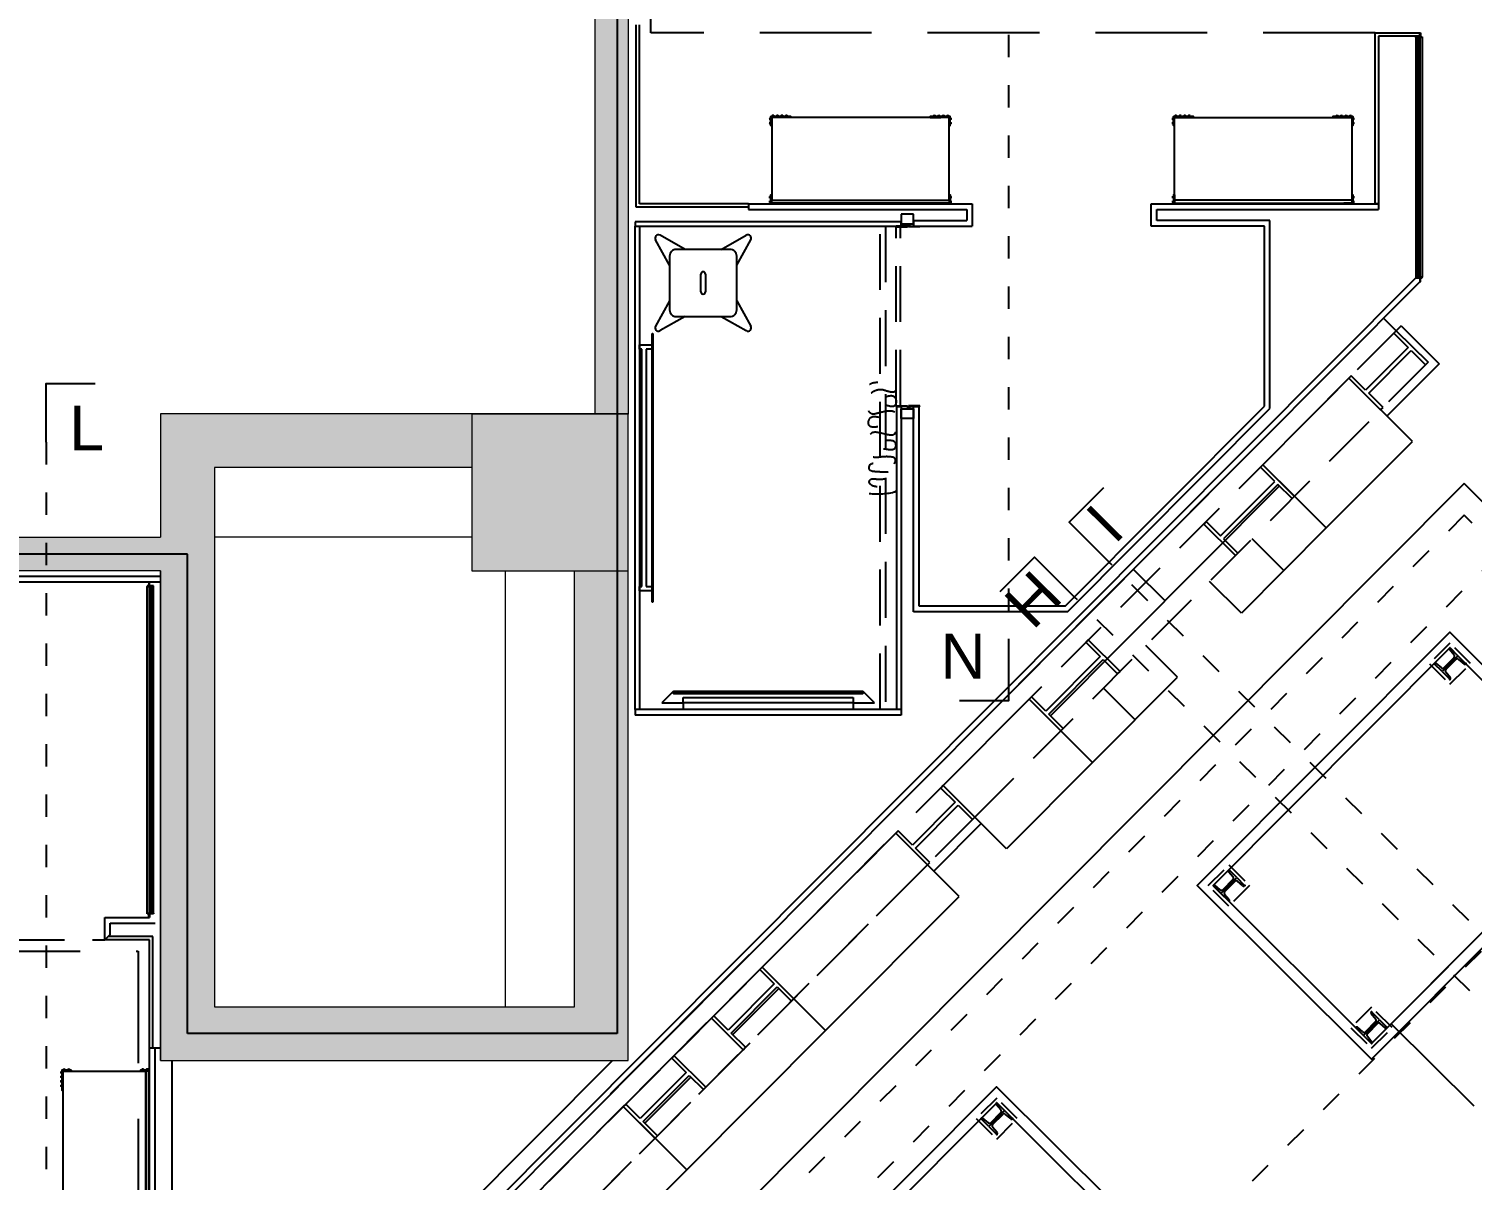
# Model space of a CAD drawing. Header units: millimetres. Extents: x 5896 to 6381, y 4295 to 4378.
# Drawn here: x 6180.14 to 6186.59, y 4308.49 to 4313.63 of the extents above; entities that cross this region are included whole.
import ezdxf

# ---------------------------------------------------------------- set-up
doc = ezdxf.new("R2010")
doc.units = ezdxf.units.MM
for name, pattern in [('CONTINOUS', [0]), ('DOT2', [0.125, 0, -0.125]), ('HIDDEN2', [0.1875, 0.125, -0.0625]), ('NASCOSTA', [0.375, 0.25, -0.125]), ('NASCOSTA2', [0.1875, 0.125, -0.0625]), ('PHANTOM2', [1.25, 0.625, -0.125, 0.125, -0.125, 0.125, -0.125]), ('TRATTEGGIATA', [0.75, 0.5, -0.25])]:
    doc.linetypes.add(name, pattern=pattern)
for name, color, linetype in [('ax-arredo piani', 2, 'Continuous'), ('ax-arredo piani rossi', 1, 'Continuous'), ('ax-arredo proiezioni', 1, 'NASCOSTA'), ('ax-arredo sez', 6, 'Continuous'), ('ax-tappeto', 6, 'DOT2'), ('Pareti02', 3, 'Continuous'), ('piani-rossi', 1, 'Continuous'), ('proiezioni', 2, 'NASCOSTA'), ('sezioni 02', 3, 'Continuous'), ('tenda', 2, 'HIDDEN2'), ('Urban', 6, 'Continuous'), ('VITI', 1, 'Continuous')]:
    doc.layers.add(name, color=color, linetype=linetype)
doc.layers.add('PROIEZ-FASCIONE', color=7, linetype='TRATTEGGIATA', true_color=0xb4b08e)
doc.layers.add('Sections', color=92, linetype='Continuous', true_color=0x00bd00)
doc.layers.add('R-BORDER', color=7, linetype='PHANTOM2', true_color=0xdb0000, plot=False)
doc.layers.add('R-HATCH', color=7, linetype='Continuous', lineweight=9, true_color=0xbababa)
doc.layers.add('R-WALL', color=7, linetype='Continuous', lineweight=9, true_color=0xbababa)
doc.styles.add('cart-inver', font='Arial.ttf')

# ---------------------------------------------------------------- blocks, each defined once
blk = doc.blocks.new('11')
at = {"layer": 'Sections', "linetype": 'DOT2'}
for p, q in [((6064.1051, 4468.8165), (6064.1051, 4465.6526)), ((6059.3191, 4457.3461), (6070.1136, 4468.1817)), ((6059.8039, 4466.5459), (6059.8039, 4461.9083)), ((6062.2507, 4461.9844), (6066.74, 4466.4908)), ((6069.0309, 4461.5496), (6064.5535, 4466.01)), ((6068.8759, 4461.3941), (6064.3986, 4465.8544))]:
    blk.add_line(p, q, dxfattribs=at)
at = {"layer": 'Sections'}
for points in [[(6059.8039, 4466.5459), (6059.8039, 4466.8081), (6060.0235, 4466.8081)], [(6064.1051, 4465.6526), (6064.1051, 4465.3904), (6063.8855, 4465.3904)]]:
    blk.add_lwpolyline(points, dxfattribs=at)
at = {"layer": 'Sections', "elevation": 0}
for points in [[(6064.5608, 4466.0028), (6064.3751, 4466.1878), (6064.5301, 4466.3434)], [(6064.4058, 4465.8472), (6064.2201, 4466.0322), (6064.0651, 4465.8767)]]:
    blk.add_lwpolyline(points, dxfattribs=at)
at = {"layer": 'Sections', "char_height": 0.2, "width": 0.217391, "style": 'cart-inver'}
for s, insert, attachment_point in [('L', (6059.9068, 4466.5091), 7), ('N', (6064.0021, 4465.6894), 3)]:
    blk.add_mtext(s, dxfattribs=dict(at, insert=insert, attachment_point=attachment_point))
at = {"layer": 'Sections', "char_height": 0.2, "width": 0.217391, "attachment_point": 1, "rotation": 45.10899, "style": 'cart-inver'}
for s, insert in [('I', (6064.4357, 4466.2256)), ('H', (6064.0715, 4465.8426))]:
    blk.add_mtext(s, dxfattribs=dict(at, insert=insert))
blk = doc.blocks.new('bullone fianco')
at = {"layer": 'VITI'}
for p, q in [((-0.0033, 0.0002), (-0.0033, 0.007)), ((-0.0003, 0.0081), (-0.0029, 0.0081)), ((-0.0003, 0.0059), (-0.0029, 0.0059)), ((-0.0003, 0.0013), (-0.0029, 0.0013)), ((-0.0003, -0.001), (-0.0003, 0.0081)), ((-0.0003, 0.0072), (-0.0003, 0.0081)), ((0, 0.0072), (-0.0003, 0.0072)), ((-0.0003, 0), (-0.0003, -0.001)), ((0, 0), (-0.0003, 0)), ((0, 0), (0, 0.0072)), ((-0.0003, -0.001), (-0.0029, -0.001))]:
    blk.add_line(p, q, dxfattribs=at)
for centre, radius, start, end in [((-0.0012, 0.007), 0.00209, 147.13278, 212.86722), ((0.0046, 0.0036), 0.00787, 163.22135, 196.77865), ((-0.0012, 0.0002), 0.00209, 147.13278, 212.86722)]:
    blk.add_arc(centre, radius, start, end, dxfattribs=at)
blk = doc.blocks.new('111')
at = {"layer": 'R-HATCH', "ltscale": 10000}
h = blk.add_hatch(color=253, dxfattribs=at)
h.dxf.hatch_style = 1
h.paths.add_polyline_path([(6069.5422, 4413.2265), (6070.2422, 4413.2265), (6070.2422, 4413.9265), (6069.5422, 4413.9265)])
h.paths.add_polyline_path([(6070.2422, 4421.625), (6070.2422, 4422.325), (6069.5422, 4422.325), (6069.5422, 4421.625)])
h.paths.add_polyline_path([(6061.1422, 4421.6265), (6061.1422, 4422.3265), (6061.8422, 4422.3265), (6061.8422, 4421.6265)])
h.paths.add_polyline_path([(6061.8422, 4413.2265), (6061.8422, 4413.9265), (6061.1422, 4413.9265), (6061.1422, 4413.2265)])
h.paths.add_polyline_path([(6061.8422, 4404.8255), (6061.8422, 4405.5255), (6061.1422, 4405.5255), (6061.1422, 4404.8255)])
h.paths.add_polyline_path([(6053.4422, 4405.0168), (6053.4422, 4405.7168), (6052.7422, 4405.7168), (6052.7422, 4405.0168)])
h.paths.add_polyline_path([(6052.7422, 4413.9265), (6053.4422, 4413.9265), (6053.4422, 4413.2265), (6052.7422, 4413.2265)])
h = blk.add_hatch(color=253, dxfattribs=at)
h.dxf.hatch_style = 1
h.paths.add_polyline_path([(6061.8422, 4416.5385), (6061.8422, 4421.6265), (6061.7422, 4421.6265), (6061.7422, 4416.6385), (6061.1922, 4416.6385), (6061.1922, 4416.5385), (6061.6922, 4416.5385), (6061.6922, 4413.9285), (6061.8422, 4413.9285)])
h = blk.add_hatch(color=253, dxfattribs=at)
h.dxf.hatch_style = 1
h.paths.add_polyline_path([(6059.9922, 4413.6885), (6061.1422, 4413.6885), (6061.1422, 4413.9285), (6059.7522, 4413.9285), (6059.7522, 4413.3765), (6053.4422, 4413.3765), (6053.4422, 4413.2265), (6059.7522, 4413.2265), (6059.7522, 4411.0385), (6061.8422, 4411.0385), (6061.8422, 4413.2265), (6061.6022, 4413.2265), (6061.6022, 4411.2785), (6059.9922, 4411.2785)])
at = {"layer": 'ax-arredo piani', "color": 253}
for p, q in [((6061.9492, 4414.2866), (6061.9522, 4414.2866)), ((6061.9492, 4413.0866), (6061.9492, 4414.2866)), ((6061.9522, 4414.2866), (6061.9522, 4413.0866)), ((6061.8922, 4414.2166), (6061.8922, 4414.2366)), ((6061.8922, 4414.2366), (6061.9492, 4414.2366)), ((6061.9492, 4414.2366), (6061.9492, 4414.2166)), ((6061.9022, 4414.2166), (6061.8922, 4414.2166)), ((6061.9022, 4413.1566), (6061.9022, 4414.2166)), ((6061.9492, 4414.2166), (6061.9222, 4414.2166)), ((6061.9222, 4414.2166), (6061.9222, 4413.1566)), ((6065.0627, 4414.0871), (6064.678, 4413.7009)), ((6065.3461, 4413.8048), (6065.0627, 4414.0871)), ((6064.9613, 4413.4186), (6065.3461, 4413.8048)), ((6063.5876, 4412.7197), (6064.6107, 4413.7467)), ((6064.678, 4413.7009), (6064.9613, 4413.4186)), ((6063.7293, 4412.5785), (6064.7524, 4413.6056)), ((6064.0991, 4413.2332), (6064.2408, 4413.092)), ((6061.8922, 4413.1366), (6061.8922, 4413.1566)), ((6061.8922, 4413.1566), (6061.9022, 4413.1566)), ((6061.9492, 4413.1366), (6061.8922, 4413.1366)), ((6061.9222, 4413.1566), (6061.9492, 4413.1566)), ((6061.9492, 4413.1566), (6061.9492, 4413.1366)), ((6061.9522, 4413.0866), (6061.9492, 4413.0866)), ((6063.2489, 4412.2664), (6063.6337, 4412.6526)), ((6063.6337, 4412.6526), (6063.917, 4412.3703)), ((6063.917, 4412.3703), (6063.5323, 4411.9841)), ((6063.5323, 4411.9841), (6063.2489, 4412.2664)), ((6063.0371, 4412.0537), (6062.4406, 4411.455)), ((6063.0372, 4412.0538), (6062.4407, 4411.455)), ((6063.3205, 4411.7714), (6063.0371, 4412.0537)), ((6063.3206, 4411.7715), (6063.0372, 4412.0538)), ((6066.1342, 4412.088), (6065.252, 4411.2024)), ((6062.7239, 4411.1726), (6063.3205, 4411.7714)), ((6062.724, 4411.1727), (6063.3206, 4411.7715)), ((6062.3841, 4411.5116), (6062.384, 4411.5115)), ((6062.1679, 4411.2946), (6062.3734, 4411.5009)), ((6062.4406, 4411.455), (6062.7239, 4411.1726)), ((6062.4407, 4411.455), (6062.724, 4411.1727)), ((6062.3096, 4411.1534), (6062.5151, 4411.3597)), ((6062.5258, 4411.3704), (6062.5257, 4411.3703)), ((6065.252, 4411.2024), (6065.6204, 4410.8355)), ((6061.9793, 4411.1053), (6061.7738, 4410.899)), ((6062.121, 4410.9641), (6061.9155, 4410.7578)), ((6061.2234, 4410.2331), (6061.8199, 4410.8319)), ((6061.8199, 4410.8319), (6062.1033, 4410.5496)), ((6062.1033, 4410.5496), (6061.5068, 4409.9508))]:
    blk.add_line(p, q, dxfattribs=at)
for points in [[(6063.2755, 4415.2526), (6063.2755, 4415.2526), (6062.4835, 4415.2526), (6062.4835, 4415.2526), (6062.4835, 4415.2526), (6062.4835, 4414.8836), (6063.2755, 4414.8836), (6063.2755, 4415.2526)], [(6062.5685, 4415.2556), (6062.5685, 4415.2526), (6062.5195, 4415.2526), (6062.5195, 4415.2556)], [(6063.1905, 4415.2556), (6063.1905, 4415.2526), (6063.2395, 4415.2526), (6063.2395, 4415.2556)]]:
    blk.add_lwpolyline(points, close=True, dxfattribs=at)
at = {"layer": 'ax-arredo piani', "color": 253, "elevation": 0}
for points in [[(6064.2835, 4415.2526), (6064.2835, 4415.2526), (6065.0755, 4415.2526), (6065.0755, 4415.2526), (6065.0755, 4415.2526), (6065.0755, 4414.8836), (6064.2835, 4414.8836), (6064.2835, 4415.2526)], [(6064.3685, 4415.2556), (6064.3685, 4415.2526), (6064.3195, 4415.2526), (6064.3195, 4415.2556)], [(6064.9905, 4415.2556), (6064.9905, 4415.2526), (6065.0395, 4415.2526), (6065.0395, 4415.2556)], [(6066.2932, 4412.1767), (6065.164, 4411.0432), (6064.3847, 4411.8195), (6065.5139, 4412.953)], [(6066.2225, 4412.1766), (6065.1638, 4411.1139), (6064.4554, 4411.8197), (6065.514, 4412.8823)], [(6059.3132, 4410.9053), (6059.3162, 4410.9053), (6059.3162, 4410.9543), (6059.3132, 4410.9543)], [(6059.3162, 4410.1983), (6059.3162, 4410.1983), (6059.3162, 4410.9903), (6059.3162, 4410.9903), (6059.3162, 4410.9903), (6059.6852, 4410.9903), (6059.6852, 4410.1983), (6059.3162, 4410.1983)], [(6064.2676, 4410.1434), (6063.1384, 4409.0099), (6062.3591, 4409.7863), (6063.4883, 4410.9198)], [(6064.1969, 4410.1433), (6063.1383, 4409.0806), (6062.4298, 4409.7864), (6063.4885, 4410.8491)]]:
    blk.add_lwpolyline(points, close=True, dxfattribs=at)
at = {"layer": 'ax-arredo piani', "color": 253}
blk.add_lwpolyline([(6062.3266, 4414.3929), (6062.3266, 4414.6329, 0.414214), (6062.2966, 4414.6629), (6062.0566, 4414.6629, 0.414214), (6062.0266, 4414.6329), (6062.0266, 4414.3929, 0.414214), (6062.0566, 4414.3629), (6062.2966, 4414.3629, 0.414214)], format="xyb", close=True, dxfattribs=at)
at = {"layer": 'ax-arredo piani rossi', "color": 253}
for p, q in [((6065.3895, 4415.6107), (6065.3895, 4414.5385)), ((6062.0266, 4414.5929), (6061.9635, 4414.7056)), ((6062.0966, 4414.6629), (6061.9839, 4414.726)), ((6062.2566, 4414.6629), (6062.3693, 4414.726)), ((6062.3266, 4414.5929), (6062.3897, 4414.7056)), ((6062.1666, 4414.4729), (6062.1666, 4414.5529)), ((6062.1866, 4414.5529), (6062.1866, 4414.4729)), ((6062.0266, 4414.4329), (6061.9635, 4414.3203)), ((6062.3266, 4414.4329), (6062.3897, 4414.3203)), ((6062.0966, 4414.3629), (6061.9839, 4414.2999)), ((6062.2566, 4414.3629), (6062.3693, 4414.2999)), ((6065.2178, 4414.3561), (6065.2744, 4414.2996)), ((6065.2956, 4414.3209), (6065.2744, 4414.2996)), ((6065.2956, 4414.3209), (6065.4656, 4414.1515)), ((6065.4656, 4414.1515), (6065.2327, 4413.9177)), ((6064.9613, 4413.4186), (6064.5819, 4413.0376)), ((6064.9613, 4413.4186), (6064.5819, 4413.0376)), ((6064.9613, 4413.4186), (6064.7716, 4413.2281)), ((6064.7716, 4413.2281), (6064.6299, 4413.3693)), ((6059.6922, 4411.6965), (6059.6922, 4413.1565)), ((6064.5819, 4413.0376), (6064.4402, 4413.1788)), ((6064.5819, 4413.0376), (6064.4402, 4413.1788)), ((6064.2965, 4412.7512), (6064.1548, 4412.8924)), ((6063.917, 4412.3703), (6064.2965, 4412.7512)), ((6064.1068, 4412.5607), (6063.9651, 4412.7019)), ((6063.917, 4412.3703), (6064.1068, 4412.5607)), ((6063.2072, 4411.8845), (6063.4189, 4412.097)), ((6061.8305, 4410.8425), (6062.4512, 4411.4657)), ((6062.1033, 4410.5496), (6062.724, 4411.1727))]:
    blk.add_line(p, q, dxfattribs=at)
for centre, radius, start, end in [((6061.9766, 4414.7129), 0.015, 60.75433, 209.24567), ((6062.3766, 4414.7129), 0.015, 330.75433, 119.24567), ((6062.1766, 4414.5529), 0.01, 0, 180), ((6062.1766, 4414.4729), 0.01, 180, 0), ((6061.9766, 4414.3129), 0.015, 150.75433, 299.24567), ((6062.3766, 4414.3129), 0.015, 240.75433, 29.24567)]:
    blk.add_arc(centre, radius, start, end, dxfattribs=at)
at = {"layer": 'ax-arredo proiezioni', "color": 253}
for p, q in [((6062.9672, 4412.6067), (6062.9672, 4414.7666)), ((6062.9672, 4414.7666), (6062.9922, 4414.7666)), ((6062.9922, 4414.7666), (6062.9922, 4412.6067)), ((6062.9922, 4412.6067), (6062.9672, 4412.6067))]:
    blk.add_line(p, q, dxfattribs=at)
at = {"layer": 'ax-arredo proiezioni', "color": 253, "linetype": 'NASCOSTA2', "ltscale": 0.5, "elevation": 0}
for points in [[(6065.514, 4412.9035), (6065.4222, 4412.8114), (6065.5143, 4412.7197), (6065.6061, 4412.8118)], [(6064.4342, 4411.8196), (6064.5259, 4411.9117), (6064.618, 4411.82), (6064.5263, 4411.7279)], [(6065.1639, 4411.0927), (6065.2556, 4411.1848), (6065.1635, 4411.2765), (6065.0718, 4411.1844)], [(6063.4884, 4410.8703), (6063.3967, 4410.7782), (6063.4888, 4410.6864), (6063.5805, 4410.7785)]]:
    blk.add_lwpolyline(points, close=True, dxfattribs=at)
for points in [[(6065.4789, 4412.7762), (6065.4441, 4412.8108, -0.414214), (6065.4441, 4412.8122), (6065.4451, 4412.8132, -0.391021), (6065.4512, 4412.8134), (6065.4757, 4412.7926, 0.391021), (6065.4873, 4412.7931), (6065.5325, 4412.8386, 0.391021), (6065.533, 4412.8501), (6065.5121, 4412.8745, -0.391021), (6065.5123, 4412.8806), (6065.5133, 4412.8816, -0.414214), (6065.5147, 4412.8816), (6065.5494, 4412.847)], [(6065.4789, 4412.7762), (6065.5136, 4412.7416, 0.414214), (6065.515, 4412.7416), (6065.516, 4412.7426, 0.391021), (6065.5162, 4412.7487), (6065.4953, 4412.7731, -0.391021), (6065.4958, 4412.7847), (6065.541, 4412.8301, -0.391021), (6065.5526, 4412.8306), (6065.5771, 4412.8098, 0.391021), (6065.5832, 4412.8101), (6065.5842, 4412.811, 0.414214), (6065.5841, 4412.8125), (6065.5494, 4412.847)], [(6064.5614, 4411.8552), (6064.5267, 4411.8898, 0.414214), (6064.5252, 4411.8898), (6064.5243, 4411.8888, 0.391021), (6064.524, 4411.8827), (6064.5449, 4411.8583, -0.391021), (6064.5445, 4411.8468), (6064.4992, 4411.8013, -0.391021), (6064.4877, 4411.8008), (6064.4632, 4411.8216, 0.391021), (6064.4571, 4411.8213), (6064.4561, 4411.8204, 0.414214), (6064.4561, 4411.8189), (6064.4908, 4411.7844)], [(6064.5614, 4411.8552), (6064.5961, 4411.8206, -0.414214), (6064.5961, 4411.8192), (6064.5951, 4411.8182, -0.391021), (6064.589, 4411.818), (6064.5645, 4411.8388, 0.391021), (6064.553, 4411.8383), (6064.5077, 4411.7928, 0.391021), (6064.5073, 4411.7813), (6064.5281, 4411.7569, -0.391021), (6064.5279, 4411.7508), (6064.5269, 4411.7498, -0.414214), (6064.5255, 4411.7498), (6064.4908, 4411.7844)], [(6065.199, 4411.22), (6065.1643, 4411.2546, 0.414214), (6065.1628, 4411.2546), (6065.1619, 4411.2536, 0.391021), (6065.1616, 4411.2475), (6065.1825, 4411.2231, -0.391021), (6065.1821, 4411.2116), (6065.1368, 4411.1661, -0.391021), (6065.1253, 4411.1656), (6065.1008, 4411.1864, 0.391021), (6065.0947, 4411.1862), (6065.0937, 4411.1852, 0.414214), (6065.0937, 4411.1838), (6065.1284, 4411.1492)], [(6065.199, 4411.22), (6065.2337, 4411.1854, -0.414214), (6065.2337, 4411.184), (6065.2327, 4411.183, -0.391021), (6065.2266, 4411.1828), (6065.2021, 4411.2036, 0.391021), (6065.1906, 4411.2031), (6065.1453, 4411.1576, 0.391021), (6065.1449, 4411.1461), (6065.1657, 4411.1217, -0.391021), (6065.1655, 4411.1156), (6065.1645, 4411.1146, -0.414214), (6065.1631, 4411.1146), (6065.1284, 4411.1492)], [(6063.4533, 4410.7429), (6063.4186, 4410.7775, -0.414214), (6063.4186, 4410.7789), (6063.4196, 4410.7799, -0.391021), (6063.4257, 4410.7802), (6063.4502, 4410.7594, 0.391021), (6063.4617, 4410.7599), (6063.507, 4410.8053, 0.391021), (6063.5074, 4410.8169), (6063.4866, 4410.8413, -0.391021), (6063.4868, 4410.8474), (6063.4878, 4410.8484, -0.414214), (6063.4892, 4410.8484), (6063.5239, 4410.8138)], [(6063.4533, 4410.7429), (6063.488, 4410.7084, 0.414214), (6063.4895, 4410.7084), (6063.4904, 4410.7093, 0.391021), (6063.4907, 4410.7154), (6063.4698, 4410.7399, -0.391021), (6063.4702, 4410.7514), (6063.5155, 4410.7969, -0.391021), (6063.527, 4410.7973), (6063.5515, 4410.7765, 0.391021), (6063.5576, 4410.7768), (6063.5586, 4410.7778, 0.414214), (6063.5586, 4410.7792), (6063.5239, 4410.8138)]]:
    blk.add_lwpolyline(points, format="xyb", close=True, dxfattribs=at)
at = {"layer": 'ax-arredo proiezioni', "color": 253, "linetype": 'NASCOSTA2', "ltscale": 0.5}
for p in [(6065.5849, 4412.8118), (6065.5143, 4412.7409), (6064.5968, 4411.8199), (6065.1636, 4411.2553), (6063.5593, 4410.7785), (6063.4887, 4410.7077)]:
    blk.add_point(p, dxfattribs=at)
at = {"layer": 'ax-arredo sez', "color": 253}
for p, q in [((6061.8772, 4414.8516), (6061.8772, 4415.6666)), ((6061.8922, 4414.8666), (6061.8922, 4415.6666)), ((6065.1795, 4414.8666), (6065.1795, 4415.6307)), ((6065.1795, 4415.6307), (6065.3795, 4415.6307)), ((6065.3795, 4415.6157), (6065.1945, 4415.6157)), ((6065.1945, 4415.6157), (6065.1945, 4414.8666)), ((6065.3615, 4415.6107), (6065.3615, 4415.6137)), ((6065.3615, 4415.6137), (6065.3795, 4415.6137)), ((6065.3895, 4415.6107), (6065.3615, 4415.6107)), ((6065.3715, 4415.6107), (6065.3615, 4415.6107)), ((6065.3615, 4415.6107), (6065.3615, 4414.5385)), ((6065.3715, 4415.6097), (6065.3725, 4415.6107)), ((6065.3715, 4414.5385), (6065.3715, 4415.6107)), ((6065.3715, 4414.5395), (6065.3715, 4415.6097)), ((6065.3725, 4415.6107), (6065.3785, 4415.6107)), ((6065.3785, 4415.6107), (6065.3795, 4415.6097)), ((6065.3795, 4415.6307), (6065.3795, 4415.6157)), ((6065.3795, 4415.6307), (6065.3795, 4415.6307)), ((6065.3795, 4415.6307), (6065.3825, 4415.6307)), ((6065.3795, 4415.6137), (6065.3795, 4415.6307)), ((6065.3795, 4415.6097), (6065.3795, 4414.5395)), ((6065.3825, 4415.6307), (6065.3825, 4415.6137)), ((6065.3825, 4415.6137), (6065.3895, 4415.6137)), ((6065.3895, 4415.6137), (6065.3895, 4415.6107)), ((6062.3795, 4414.8666), (6061.8922, 4414.8666)), ((6062.3795, 4414.8666), (6062.3795, 4414.8516)), ((6065.1945, 4414.8666), (6065.1795, 4414.8666)), ((6062.3795, 4414.8516), (6061.8772, 4414.8516)), ((6063.0867, 4414.7666), (6063.0392, 4414.7666)), ((6063.0392, 4414.7666), (6063.0392, 4414.7636)), ((6063.0392, 4414.7636), (6063.0897, 4414.7636)), ((6063.1034, 4414.7696), (6063.0867, 4414.7696)), ((6063.0867, 4414.7696), (6063.0867, 4414.7666)), ((6063.0897, 4414.7636), (6063.0897, 4414.7666)), ((6063.0897, 4414.7666), (6063.1034, 4414.7666)), ((6063.0947, 4414.7636), (6063.0947, 4414.7666)), ((6063.0947, 4414.7666), (6063.1452, 4414.7666)), ((6063.1452, 4414.7636), (6063.0947, 4414.7636)), ((6063.1034, 4414.7666), (6063.1034, 4414.7696)), ((6063.1452, 4414.7666), (6063.1452, 4414.7636)), ((6065.3895, 4414.5385), (6065.3615, 4414.5385)), ((6065.3615, 4414.5385), (6065.3615, 4414.5355)), ((6065.3615, 4414.5385), (6065.3715, 4414.5385)), ((6065.3615, 4414.5355), (6065.3795, 4414.5355)), ((6065.3725, 4414.5385), (6065.3715, 4414.5395)), ((6065.3785, 4414.5385), (6065.3725, 4414.5385)), ((6065.3795, 4414.5395), (6065.3785, 4414.5385)), ((6065.3795, 4414.5355), (6065.3795, 4414.5185)), ((6065.3795, 4414.5185), (6065.3825, 4414.5185)), ((6065.3825, 4414.5185), (6065.3825, 4414.5355)), ((6065.3825, 4414.5355), (6065.3895, 4414.5355)), ((6065.3895, 4414.5355), (6065.3895, 4414.5385)), ((6065.2744, 4414.2996), (6065.2638, 4414.289)), ((6065.2638, 4414.289), (6065.328, 4414.2251)), ((6065.4161, 4414.1585), (6065.2744, 4414.2996)), ((6065.328, 4414.2251), (6065.1374, 4414.0338)), ((6065.1509, 4414.0204), (6065.3414, 4414.2117)), ((6065.3414, 4414.2117), (6065.4055, 4414.1478)), ((6065.4055, 4414.1478), (6065.4161, 4414.1585)), ((6065.0733, 4414.0977), (6065.0627, 4414.0871)), ((6065.1374, 4414.0338), (6065.0733, 4414.0977)), ((6065.0627, 4414.0871), (6065.2044, 4413.9459)), ((6063.0392, 4413.9606), (6063.0392, 4413.9636)), ((6063.0392, 4413.9636), (6063.0897, 4413.9636)), ((6063.0897, 4413.9636), (6063.0897, 4413.9606)), ((6063.0947, 4413.9636), (6063.0947, 4413.9606)), ((6063.1452, 4413.9636), (6063.0947, 4413.9636)), ((6063.1452, 4413.9606), (6063.1452, 4413.9636)), ((6065.215, 4413.9566), (6065.1509, 4414.0204)), ((6063.0867, 4413.9606), (6063.0392, 4413.9606)), ((6063.0867, 4413.9576), (6063.0867, 4413.9606)), ((6063.1034, 4413.9576), (6063.0867, 4413.9576)), ((6063.0897, 4413.9606), (6063.1034, 4413.9606)), ((6063.0947, 4413.9606), (6063.1452, 4413.9606)), ((6063.1034, 4413.9606), (6063.1034, 4413.9576)), ((6065.2044, 4413.9459), (6065.215, 4413.9566)), ((6064.6674, 4413.6902), (6064.678, 4413.7009)), ((6064.7315, 4413.6264), (6064.6674, 4413.6902)), ((6064.678, 4413.7009), (6064.8196, 4413.5597)), ((6064.4884, 4413.3824), (6064.7315, 4413.6264)), ((6064.7449, 4413.613), (6064.5019, 4413.369)), ((6064.8091, 4413.5491), (6064.7449, 4413.613)), ((6064.8196, 4413.5597), (6064.8091, 4413.5491)), ((6064.4137, 4413.4356), (6064.4243, 4413.4462)), ((6064.4243, 4413.4462), (6064.4884, 4413.3824)), ((6064.5554, 4413.2945), (6064.4137, 4413.4356)), ((6064.5019, 4413.369), (6064.566, 4413.3051)), ((6064.566, 4413.3051), (6064.5554, 4413.2945)), ((6059.6992, 4413.1595), (6059.6922, 4413.1595)), ((6059.6922, 4413.1595), (6059.6922, 4413.1565)), ((6059.6922, 4413.1565), (6059.7202, 4413.1565)), ((6059.7022, 4413.1765), (6059.6992, 4413.1765)), ((6059.6992, 4413.1765), (6059.6992, 4413.1595)), ((6059.7022, 4413.1595), (6059.7022, 4413.1765)), ((6059.7202, 4413.1595), (6059.7022, 4413.1595)), ((6059.7022, 4413.1555), (6059.7032, 4413.1565)), ((6059.7022, 4411.6975), (6059.7022, 4413.1555)), ((6059.7032, 4413.1565), (6059.7092, 4413.1565)), ((6059.7092, 4413.1565), (6059.7102, 4413.1555)), ((6059.7202, 4413.1565), (6059.7102, 4413.1565)), ((6059.7102, 4413.1565), (6059.7102, 4411.6965)), ((6059.7102, 4413.1555), (6059.7102, 4411.6975)), ((6059.7202, 4413.1565), (6059.7202, 4413.1595)), ((6059.7202, 4411.6965), (6059.7202, 4413.1565)), ((6063.8979, 4412.9178), (6063.8873, 4412.9072)), ((6063.8873, 4412.9072), (6063.9514, 4412.8434)), ((6064.0396, 4412.7767), (6063.8979, 4412.9178)), ((6063.9514, 4412.8434), (6063.7084, 4412.5993)), ((6063.7218, 4412.5859), (6063.9649, 4412.8299)), ((6063.9649, 4412.8299), (6064.029, 4412.7661)), ((6064.029, 4412.7661), (6064.0396, 4412.7767)), ((6062.0422, 4412.6867), (6061.9922, 4412.6367)), ((6062.0422, 4412.6787), (6062.0422, 4412.6867)), ((6062.8922, 4412.6787), (6062.0422, 4412.6787)), ((6062.0442, 4412.6867), (6062.0432, 4412.6857)), ((6062.0432, 4412.6857), (6062.0432, 4412.6797)), ((6062.0432, 4412.6797), (6062.0442, 4412.6787)), ((6062.8902, 4412.6867), (6062.0442, 4412.6867)), ((6062.0442, 4412.6787), (6062.8902, 4412.6787)), ((6062.8912, 4412.6857), (6062.8902, 4412.6867)), ((6062.8902, 4412.6787), (6062.8912, 4412.6797)), ((6062.8912, 4412.6797), (6062.8912, 4412.6857)), ((6062.9422, 4412.6367), (6062.8922, 4412.6867)), ((6062.8922, 4412.6867), (6062.8922, 4412.6787)), ((6061.9922, 4412.6367), (6062.0872, 4412.6367)), ((6062.0872, 4412.6367), (6062.0872, 4412.6601)), ((6062.0872, 4412.6601), (6062.8472, 4412.6601)), ((6062.8472, 4412.6367), (6062.0872, 4412.6367)), ((6062.0872, 4412.6367), (6062.0872, 4412.6067)), ((6062.8472, 4412.6601), (6062.8472, 4412.6367)), ((6062.8472, 4412.6367), (6062.8472, 4412.6067)), ((6062.8472, 4412.6367), (6062.9422, 4412.6367)), ((6063.6442, 4412.6632), (6063.6337, 4412.6526)), ((6063.6337, 4412.6526), (6063.7753, 4412.5114)), ((6063.7084, 4412.5993), (6063.6442, 4412.6632)), ((6063.7859, 4412.5221), (6063.7218, 4412.5859)), ((6063.7753, 4412.5114), (6063.7859, 4412.5221)), ((6063.2489, 4412.2664), (6063.2383, 4412.2557)), ((6063.2383, 4412.2557), (6063.3024, 4412.1919)), ((6063.3906, 4412.1252), (6063.2489, 4412.2664)), ((6063.3024, 4412.1919), (6063.1119, 4412.0006)), ((6063.1253, 4411.9872), (6063.3159, 4412.1785)), ((6063.3159, 4412.1785), (6063.38, 4412.1146)), ((6063.38, 4412.1146), (6063.3906, 4412.1252)), ((6063.0478, 4412.0645), (6063.0372, 4412.0538)), ((6063.0372, 4412.0538), (6063.1789, 4411.9127)), ((6063.1119, 4412.0006), (6063.0478, 4412.0645)), ((6063.1895, 4411.9233), (6063.1253, 4411.9872)), ((6063.1789, 4411.9127), (6063.1895, 4411.9233)), ((6059.6922, 4411.6935), (6059.6922, 4411.6965)), ((6059.6922, 4411.6965), (6059.7202, 4411.6965)), ((6059.6992, 4411.6935), (6059.6922, 4411.6935)), ((6059.6992, 4411.6765), (6059.6992, 4411.6935)), ((6059.7022, 4411.6765), (6059.6992, 4411.6765)), ((6059.7032, 4411.6965), (6059.7022, 4411.6975)), ((6059.7202, 4411.6935), (6059.7022, 4411.6935)), ((6059.7022, 4411.6935), (6059.7022, 4411.6765)), ((6059.7092, 4411.6965), (6059.7032, 4411.6965)), ((6059.7102, 4411.6975), (6059.7092, 4411.6965)), ((6059.7102, 4411.6965), (6059.7202, 4411.6965)), ((6059.7202, 4411.6965), (6059.7202, 4411.6935)), ((6059.7022, 4411.5765), (6059.5022, 4411.5765)), ((6059.7172, 4411.5915), (6059.5172, 4411.5915)), ((6059.7022, 4411.0943), (6059.7022, 4411.5765)), ((6059.7172, 4411.0943), (6059.7172, 4411.5915)), ((6062.4407, 4411.455), (6062.4301, 4411.4444)), ((6062.5823, 4411.3139), (6062.4407, 4411.455)), ((6062.4301, 4411.4444), (6062.4942, 4411.3805)), ((6062.4942, 4411.3805), (6062.2887, 4411.1742)), ((6062.3021, 4411.1608), (6062.5076, 4411.3671)), ((6062.5076, 4411.3671), (6062.5718, 4411.3033)), ((6062.5718, 4411.3033), (6062.5823, 4411.3139)), ((6062.2246, 4411.2381), (6062.214, 4411.2275)), ((6062.214, 4411.2275), (6062.3557, 4411.0863)), ((6062.2887, 4411.1742), (6062.2246, 4411.2381)), ((6062.3662, 4411.097), (6062.3021, 4411.1608)), ((6062.0466, 4411.0595), (6062.036, 4411.0488)), ((6062.1883, 4410.9183), (6062.0466, 4411.0595)), ((6062.3557, 4411.0863), (6062.3662, 4411.097)), ((6062.036, 4411.0488), (6062.1001, 4410.985)), ((6062.1001, 4410.985), (6061.8946, 4410.7787)), ((6061.9081, 4410.7653), (6062.1136, 4410.9716)), ((6062.1136, 4410.9716), (6062.1777, 4410.9077)), ((6062.1777, 4410.9077), (6062.1883, 4410.9183)), ((6061.8305, 4410.8425), (6061.8199, 4410.8319)), ((6061.8199, 4410.8319), (6061.9616, 4410.6908)), ((6061.8946, 4410.7787), (6061.8305, 4410.8425)), ((6061.9722, 4410.7014), (6061.9081, 4410.7653)), ((6061.9616, 4410.6908), (6061.9722, 4410.7014))]:
    blk.add_line(p, q, dxfattribs=at)
for points in [[(6062.5195, 4415.2536), (6062.5195, 4415.2566), (6062.4795, 4415.2566), (6062.4795, 4415.2166), (6062.4825, 4415.2166), (6062.4825, 4415.2536), (6062.5195, 4415.2536)], [(6063.2395, 4415.2536), (6063.2395, 4415.2566), (6063.2795, 4415.2566), (6063.2795, 4415.2166), (6063.2765, 4415.2166), (6063.2765, 4415.2536), (6063.2395, 4415.2536)], [(6062.5195, 4414.8696), (6062.5195, 4414.8666), (6062.4795, 4414.8666), (6062.4795, 4414.9066), (6062.4825, 4414.9066), (6062.4825, 4414.8696), (6062.5195, 4414.8696)], [(6063.2395, 4414.8696), (6063.2395, 4414.8666), (6063.2795, 4414.8666), (6063.2795, 4414.9066), (6063.2765, 4414.9066), (6063.2765, 4414.8696), (6063.2395, 4414.8696)]]:
    blk.add_lwpolyline(points, dxfattribs=at)
at = {"layer": 'ax-arredo sez', "color": 253, "elevation": 0}
for points in [[(6064.3195, 4415.2536), (6064.3195, 4415.2566), (6064.2795, 4415.2566), (6064.2795, 4415.2166), (6064.2825, 4415.2166), (6064.2825, 4415.2536), (6064.3195, 4415.2536)], [(6065.0395, 4415.2536), (6065.0395, 4415.2566), (6065.0795, 4415.2566), (6065.0795, 4415.2166), (6065.0765, 4415.2166), (6065.0765, 4415.2536), (6065.0395, 4415.2536)], [(6064.3195, 4414.8696), (6064.3195, 4414.8666), (6064.2795, 4414.8666), (6064.2795, 4414.9066), (6064.2825, 4414.9066), (6064.2825, 4414.8696), (6064.3195, 4414.8696)], [(6065.0395, 4414.8696), (6065.0395, 4414.8666), (6065.0795, 4414.8666), (6065.0795, 4414.9066), (6065.0765, 4414.9066), (6065.0765, 4414.8696), (6065.0395, 4414.8696)], [(6059.3152, 4410.9543), (6059.3122, 4410.9543), (6059.3122, 4410.9943), (6059.3522, 4410.9943), (6059.3522, 4410.9913), (6059.3152, 4410.9913), (6059.3152, 4410.9543)], [(6059.6992, 4410.9543), (6059.7022, 4410.9543), (6059.7022, 4410.9943), (6059.6622, 4410.9943), (6059.6622, 4410.9913), (6059.6992, 4410.9913), (6059.6992, 4410.9543)]]:
    blk.add_lwpolyline(points, dxfattribs=at)
at = {"layer": 'ax-arredo sez', "color": 253}
blk.add_lwpolyline([(6063.2765, 4414.8826), (6063.2765, 4414.8696), (6062.4825, 4414.8696), (6062.4825, 4414.8826)], close=True, dxfattribs=at)
at = {"layer": 'ax-arredo sez', "color": 253, "elevation": 0}
for points in [[(6064.2825, 4414.8826), (6064.2825, 4414.8696), (6065.0765, 4414.8696), (6065.0765, 4414.8826)], [(6059.6862, 4410.1973), (6059.6992, 4410.1973), (6059.6992, 4410.9913), (6059.6862, 4410.9913)]]:
    blk.add_lwpolyline(points, close=True, dxfattribs=at)
at = {"layer": 'ax-tappeto', "color": 253, "linetype": 'CONTINOUS'}
for p, q in [((6065.5775, 4413.6166), (6061.6958, 4409.7201)), ((6067.3485, 4411.8523), (6065.5775, 4413.6166))]:
    blk.add_line(p, q, dxfattribs=at)
at = {"layer": 'ax-tappeto', "color": 253}
for p, q in [((6065.5778, 4413.4752), (6061.8372, 4409.7204)), ((6067.2071, 4411.8521), (6065.5778, 4413.4752))]:
    blk.add_line(p, q, dxfattribs=at)
at = {"layer": 'Pareti02', "color": 253}
for p, q in [((6062.3795, 4414.8666), (6063.3795, 4414.8666)), ((6062.3795, 4414.8666), (6062.3795, 4414.8416)), ((6063.3795, 4414.8666), (6063.3795, 4414.7667)), ((6063.3795, 4414.8666), (6063.3795, 4414.7666)), ((6064.1795, 4414.7666), (6064.1795, 4414.8666)), ((6064.1795, 4414.8666), (6065.1945, 4414.8666)), ((6065.1945, 4414.8666), (6065.1945, 4414.8416)), ((6062.3795, 4414.8416), (6063.3545, 4414.8416)), ((6063.3545, 4414.8416), (6063.3545, 4414.7916)), ((6064.2045, 4414.7916), (6064.2045, 4414.8416)), ((6064.2045, 4414.8416), (6065.1945, 4414.8416)), ((6063.1172, 4414.7916), (6063.3545, 4414.7916)), ((6063.1172, 4414.7916), (6063.1172, 4414.7666)), ((6063.1172, 4414.7666), (6063.3795, 4414.7666)), ((6064.6847, 4414.7666), (6064.1795, 4414.7666)), ((6064.7097, 4414.7916), (6064.2045, 4414.7916)), ((6064.6847, 4413.9627), (6064.6847, 4414.7666)), ((6064.7097, 4413.9524), (6064.7097, 4414.7916)), ((6060.7974, 4409.9542), (6065.3615, 4414.5358)), ((6060.8144, 4409.9359), (6065.3795, 4414.5185)), ((6063.7941, 4413.0687), (6064.6847, 4413.9627)), ((6063.1172, 4413.0437), (6063.1172, 4413.9606)), ((6063.1422, 4413.0687), (6063.1422, 4413.9606)), ((6063.8045, 4413.0437), (6064.7097, 4413.9524)), ((6059.7522, 4413.2015), (6058.6722, 4413.2015)), ((6059.7522, 4413.1765), (6058.6972, 4413.1765)), ((6063.7941, 4413.0687), (6063.1422, 4413.0687)), ((6063.8045, 4413.0437), (6063.1172, 4413.0437)), ((6063.0612, 4412.6067), (6061.8732, 4412.6067)), ((6061.8732, 4412.6067), (6061.8732, 4412.5817)), ((6063.0612, 4412.5817), (6061.8732, 4412.5817)), ((6063.0612, 4412.6067), (6063.0612, 4412.5817)), ((6059.5022, 4411.5765), (6059.5022, 4411.6765)), ((6059.5022, 4411.6765), (6059.7022, 4411.6765)), ((6059.5272, 4411.6015), (6059.5272, 4411.6515)), ((6059.5272, 4411.6515), (6059.7272, 4411.6515)), ((6059.5272, 4411.6015), (6059.5022, 4411.5765)), ((6059.7022, 4410.0943), (6059.7022, 4411.0943)), ((6059.7022, 4411.0943), (6059.7522, 4411.0943)), ((6059.7272, 4410.0943), (6059.7272, 4411.0943)), ((6059.8022, 4411.0385), (6059.8022, 4409.9609)), ((6060.7974, 4410.0605), (6061.7717, 4411.0385))]:
    blk.add_line(p, q, dxfattribs=at)
at = {"layer": 'piani-rossi', "color": 253}
blk.add_line((6061.7632, 4410.8884), (6062.384, 4411.5115), dxfattribs=at)
at = {"layer": 'PROIEZ-FASCIONE', "color": 253}
for p, q in [((6061.9422, 4415.6307), (6061.9422, 4421.0066)), ((6065.1795, 4415.6307), (6061.9422, 4415.6307)), ((6053.6422, 4411.5265), (6059.6522, 4411.5265)), ((6059.6522, 4411.5265), (6059.6522, 4409.9359))]:
    blk.add_line(p, q, dxfattribs=at)
at = {"layer": 'proiezioni', "color": 253}
for p, q in [((6063.0392, 4413.9636), (6063.0392, 4414.7636)), ((6063.0592, 4413.9636), (6063.0592, 4414.7636)), ((6063.2489, 4412.2664), (6065.2744, 4414.2996)), ((6065.2744, 4414.2996), (6065.4161, 4414.1585)), ((6065.4161, 4414.1585), (6063.3906, 4412.1252)), ((6061.0116, 4410.0206), (6063.2489, 4412.2664)), ((6063.2489, 4412.2664), (6063.3906, 4412.1252)), ((6063.3906, 4412.1252), (6063.2489, 4412.2664)), ((6063.3906, 4412.1252), (6061.1533, 4409.8794)), ((6061.2234, 4410.2331), (6063.0372, 4412.0538)), ((6063.0372, 4412.0538), (6063.1789, 4411.9127)), ((6063.1789, 4411.9127), (6061.3651, 4410.092)), ((6058.6972, 4411.5765), (6059.5022, 4411.5765))]:
    blk.add_line(p, q, dxfattribs=at)
at = {"layer": 'R-BORDER', "color": 253, "ltscale": 10000}
for p, q in [((6061.7922, 4421.1966), (6061.7922, 4411.1585)), ((6059.8722, 4413.3015), (6053.4922, 4413.3015)), ((6059.8722, 4411.1585), (6059.8722, 4413.3015)), ((6061.7922, 4411.1585), (6059.8722, 4411.1585))]:
    blk.add_line(p, q, dxfattribs=at)
at = {"layer": 'R-WALL', "color": 253, "ltscale": 10000}
for p, q in [((6061.8422, 4416.6986), (6061.8422, 4413.9265)), ((6061.6922, 4416.5385), (6061.6922, 4413.9265)), ((6059.7522, 4413.9285), (6059.7522, 4413.3765)), ((6061.8422, 4413.9285), (6059.7522, 4413.9285)), ((6061.8422, 4413.9265), (6061.1422, 4413.9265)), ((6061.1422, 4413.9265), (6061.1422, 4413.2265)), ((6061.8422, 4411.0385), (6061.8422, 4413.9285)), ((6061.8422, 4413.2265), (6061.8422, 4413.9265)), ((6061.1422, 4413.6885), (6059.9922, 4413.6885)), ((6059.9922, 4413.6885), (6059.9922, 4411.2785)), ((6053.4422, 4413.3765), (6059.7522, 4413.3765)), ((6059.9922, 4413.3785), (6061.1422, 4413.3785)), ((6059.7522, 4413.2265), (6053.5422, 4413.2265)), ((6059.7522, 4411.0385), (6059.7522, 4413.2265)), ((6059.7522, 4413.2265), (6059.7522, 4411.0385)), ((6061.1422, 4413.2265), (6061.8422, 4413.2265)), ((6061.2922, 4413.2265), (6061.2922, 4411.2785)), ((6061.6022, 4411.2785), (6061.6022, 4413.2265)), ((6059.9922, 4411.2785), (6061.6022, 4411.2785)), ((6059.7522, 4411.0385), (6061.8422, 4411.0385))]:
    blk.add_line(p, q, dxfattribs=at)
at = {"layer": 'sezioni 02', "color": 253}
for p, q in [((6063.0612, 4414.8201), (6063.0612, 4414.7766)), ((6063.1172, 4414.8201), (6063.0612, 4414.8201)), ((6063.1172, 4414.7766), (6063.1172, 4414.8201)), ((6063.0612, 4414.7766), (6063.1172, 4414.7766)), ((6063.0612, 4413.9071), (6063.0612, 4413.9506)), ((6063.0612, 4413.9506), (6063.1172, 4413.9506)), ((6063.1172, 4413.9071), (6063.0612, 4413.9071)), ((6063.1172, 4413.9506), (6063.1172, 4413.9071))]:
    blk.add_line(p, q, dxfattribs=at)
at = {"layer": 'tenda', "color": 253}
blk.add_spline([(6062.9183, 4413.5719), (6063.0304, 4413.5789), (6063.0372, 4413.5819), (6063.0353, 4413.5995), (6062.9821, 4413.6053), (6062.9278, 4413.6104), (6062.9193, 4413.6214), (6062.9215, 4413.6316), (6062.9554, 4413.6363), (6063.0037, 4413.638), (6063.0389, 4413.6439), (6063.0305, 4413.664), (6062.997, 4413.6674), (6062.9533, 4413.6691), (6062.9198, 4413.6797), (6062.9219, 4413.6992), (6062.966, 4413.7026), (6063.0322, 4413.7064), (6063.0355, 4413.726), (6063.0088, 4413.7362), (6062.9745, 4413.7353), (6062.9236, 4413.7438), (6062.921, 4413.7569), (6063.0016, 4413.7697), (6063.0364, 4413.7769), (6063.036, 4413.7981), (6062.9957, 4413.8083), (6062.9465, 4413.8057), (6062.9198, 4413.8134), (6062.9232, 4413.8355), (6062.9936, 4413.8376), (6063.0355, 4413.8427), (6063.0368, 4413.8635), (6063.0008, 4413.8753), (6062.9618, 4413.8707), (6062.9185, 4413.8762), (6062.9202, 4413.9059), (6062.9902, 4413.9051), (6063.0368, 4413.9089), (6063.0364, 4413.9301), (6062.9927, 4413.9386), (6062.9668, 4413.9331), (6062.9219, 4413.9326), (6062.9185, 4413.9611), (6062.9579, 4413.9712), (6062.9978, 4413.9666), (6063.0326, 4413.9649), (6063.0398, 4413.9912), (6063.03, 4414.0044), (6062.9919, 4414.0031), (6062.9571, 4413.9926), (6062.926, 4413.9951), (6062.9192, 4414.001), (6062.9525, 4414.035), (6062.996, 4414.0316), (6063.0368, 4414.0316), (6063.0386, 4414.0538), (6063.0143, 4414.0666), (6062.9768, 4414.0677), (6062.9487, 4414.0675), (6062.9227, 4414.0602), (6062.9204, 4414.0586)], degree=3, dxfattribs=at)
at = {"layer": 'Urban', "color": 253}
for p, q in [((6061.8732, 4414.7856), (6061.8732, 4414.7666)), ((6063.0612, 4414.7856), (6061.8732, 4414.7856)), ((6061.8732, 4414.7666), (6063.0612, 4414.7666)), ((6061.8732, 4414.7666), (6061.8922, 4414.7666)), ((6061.8732, 4412.6067), (6061.8732, 4414.7666)), ((6061.8922, 4414.7666), (6061.8922, 4412.6067)), ((6063.0612, 4414.7666), (6063.0612, 4414.7856)), ((6063.0422, 4412.6067), (6063.0422, 4413.9606)), ((6063.0422, 4413.9606), (6063.0612, 4413.9606)), ((6063.0612, 4413.9606), (6063.0612, 4412.6067)), ((6061.8922, 4412.6067), (6061.8732, 4412.6067)), ((6063.0612, 4412.6067), (6063.0422, 4412.6067))]:
    blk.add_line(p, q, dxfattribs=at)
at = {"layer": 'VITI', "color": 253}
for points in [[(6062.4795, 4415.2166), (6062.4785, 4415.2166), (6062.4785, 4415.2576), (6062.5685, 4415.2576), (6062.5685, 4415.2566), (6062.4795, 4415.2566), (6062.4795, 4415.2166)], [(6063.2795, 4415.2166), (6063.2805, 4415.2166), (6063.2805, 4415.2576), (6063.1905, 4415.2576), (6063.1905, 4415.2566), (6063.2795, 4415.2566), (6063.2795, 4415.2166)]]:
    blk.add_lwpolyline(points, dxfattribs=at)
at = {"layer": 'VITI', "color": 253, "elevation": 0}
for points in [[(6064.2795, 4415.2166), (6064.2785, 4415.2166), (6064.2785, 4415.2576), (6064.3685, 4415.2576), (6064.3685, 4415.2566), (6064.2795, 4415.2566), (6064.2795, 4415.2166)], [(6065.0795, 4415.2166), (6065.0805, 4415.2166), (6065.0805, 4415.2576), (6064.9905, 4415.2576), (6064.9905, 4415.2566), (6065.0795, 4415.2566), (6065.0795, 4415.2166)], [(6059.3522, 4410.9943), (6059.3522, 4410.9953), (6059.3112, 4410.9953), (6059.3112, 4410.9053), (6059.3122, 4410.9053), (6059.3122, 4410.9943), (6059.3522, 4410.9943)]]:
    blk.add_lwpolyline(points, dxfattribs=at)
at = {"layer": 'VITI', "color": 253}
for points in [[(6062.4785, 4414.9066), (6062.4795, 4414.9066), (6062.4795, 4414.8666), (6062.4785, 4414.8666)], [(6063.2795, 4414.9066), (6063.2805, 4414.9066), (6063.2805, 4414.8666), (6063.2795, 4414.8666)]]:
    blk.add_lwpolyline(points, close=True, dxfattribs=at)
at = {"layer": 'VITI', "color": 253, "elevation": 0}
for points in [[(6064.2795, 4414.9066), (6064.2785, 4414.9066), (6064.2785, 4414.8666), (6064.2795, 4414.8666)], [(6065.0805, 4414.9066), (6065.0795, 4414.9066), (6065.0795, 4414.8666), (6065.0805, 4414.8666)], [(6059.6622, 4410.9953), (6059.6622, 4410.9943), (6059.7022, 4410.9943), (6059.7022, 4410.9953)]]:
    blk.add_lwpolyline(points, close=True, dxfattribs=at)
at = {"layer": 'VITI', "color": 253, "xscale": -1}
for p, rotation in [((6062.4785, 4415.2507), 180), ((6062.4926, 4415.2576), 90), ((6062.5126, 4415.2576), 90), ((6062.5326, 4415.2576), 90), ((6062.5526, 4415.2576), 90), ((6062.4785, 4415.2307), 180)]:
    blk.add_blockref('bullone fianco', p, dxfattribs=dict(at, rotation=rotation))
at = {"layer": 'VITI', "color": 253}
for p, rotation in [((6063.2064, 4415.2576), 270), ((6063.2264, 4415.2576), 270), ((6063.2464, 4415.2576), 270), ((6063.2664, 4415.2576), 270), ((6063.2805, 4415.2507), 180), ((6065.0064, 4415.2576), 270), ((6065.0264, 4415.2576), 270), ((6065.0464, 4415.2576), 270), ((6065.0664, 4415.2576), 270), ((6065.0805, 4415.2507), 180), ((6063.2805, 4415.2307), 180), ((6065.0805, 4415.2307), 180), ((6063.2805, 4414.8997), 180), ((6059.3181, 4410.9953), 270), ((6059.3381, 4410.9953), 270)]:
    blk.add_blockref('bullone fianco', p, dxfattribs=dict(at, rotation=rotation))
at = {"layer": 'VITI', "color": 253, "extrusion": (0, 0, -1), "zscale": -1}
for p, rotation in [((-6064.2785, 4415.2507), 180), ((-6064.2926, 4415.2576), 270), ((-6064.3126, 4415.2576), 270), ((-6064.3326, 4415.2576), 270), ((-6064.3526, 4415.2576), 270), ((-6064.2785, 4415.2307), 180), ((-6064.2785, 4414.8997), 180), ((-6059.6763, 4410.9953), 270), ((-6059.6963, 4410.9953), 270)]:
    blk.add_blockref('bullone fianco', p, dxfattribs=dict(at, rotation=rotation))
at = {"layer": 'VITI', "color": 253}
for p in [(6062.4785, 4414.8925), (6062.4785, 4414.8725), (6064.2785, 4414.8725), (6059.3112, 4410.9812), (6059.3112, 4410.9612), (6059.3112, 4410.9412), (6059.3112, 4410.9212)]:
    blk.add_blockref('bullone fianco', p, dxfattribs=at)
at = {"layer": 'VITI', "color": 253, "xscale": -1}
blk.add_blockref('bullone fianco', (6063.2805, 4414.8725), dxfattribs=at)
at = {"layer": 'VITI', "color": 253, "extrusion": (0, 0, -1), "zscale": -1}
for p in [(-6065.0805, 4414.8925), (-6065.0805, 4414.8725)]:
    blk.add_blockref('bullone fianco', p, dxfattribs=at)

msp = doc.modelspace()

# ---------------------------------------------------------------- block references
msp.add_blockref('111', (120.9733, -102.0148))
at = {"layer": 'Sections'}
msp.add_blockref('11', (120.4101, -154.7591), dxfattribs=at)

doc.saveas('drawing.dxf')
